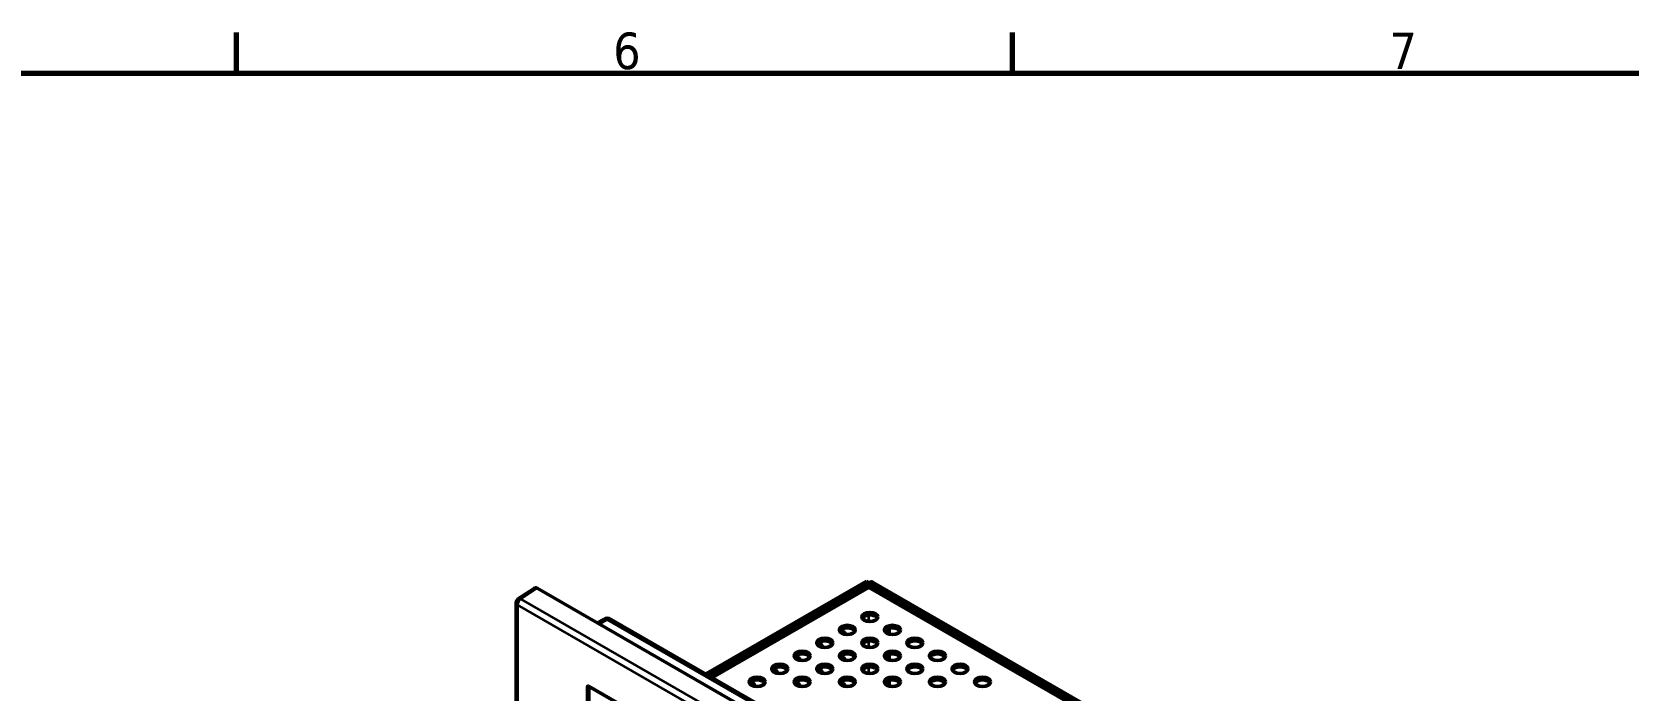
# Model space of a CAD drawing. Header units: millimetres. Extents: x -108 to 2831, y -357 to 1298.
# Drawn here: x 1045 to 1546, y 1072 to 1278 of the extents above; entities that cross this region are included whole.
import ezdxf

# ---------------------------------------------------------------- set-up
doc = ezdxf.new("R2010")
doc.units = ezdxf.units.MM
doc.header["$LTSCALE"] = 4
for name, color, linetype, lineweight in [('경계(ISO)', 7, 'Continuous', 70), ('외형선(ISO)', 7, 'Continuous', 50), ('좁은 외형선(ISO)', 7, 'Continuous', 35)]:
    doc.layers.add(name, color=color, linetype=linetype, lineweight=lineweight)
doc.styles.add('주 텍스트 (ISO)', font='')
doc.styles.get('주 텍스트 (ISO)').set_extended_font_data('Tahoma')

# ---------------------------------------------------------------- blocks, each defined once
blk = doc.blocks.new('경계 Default Border')
at = {"layer": '경계(ISO)'}
for p, q in [((371.25, 410), (371.25, 413.9)), ((445.5, 410), (445.5, 413.9))]:
    blk.add_line(p, q, dxfattribs=at)
at = {"layer": '경계(ISO)', "flags": 128}
blk.add_lwpolyline([(10, 10), (10, 410), (584, 410), (584, 10), (10, 10)], dxfattribs=at)
at = {"layer": '경계(ISO)', "char_height": 3.5, "attachment_point": 7, "style": '주 텍스트 (ISO)'}
for s, insert in [('6', (407.29, 410.33)), ('7', (481.56, 410.4))]:
    blk.add_mtext(s, dxfattribs=dict(at, insert=insert))

msp = doc.modelspace()

# ---------------------------------------------------------------- linework, layer by layer
at = {"layer": '외형선(ISO)', "color": 0}
for p, q in [((1197.92912, 1100.15619), (1203.09769, 1103.5642)), ((1534.0918, 913.34532), (1203.87165, 1103.50646)), ((1307.18059, 1105.7217), (1256.74188, 1076.67598)), ((1257.44899, 1076.26879), (1307.8877, 1105.31451)), ((1306.88963, 1103.7838), (1258.27902, 1075.79081)), ((1307.18059, 1105.7217), (1307.8877, 1105.31451)), ((1308.30385, 1105.41258), (1307.8877, 1105.17294)), ((1307.8877, 1105.31451), (1307.8877, 1103.68572)), ((1308.59481, 1104.90731), (1510.12024, 988.85653)), ((1375.00025, 1065.711), (1308.88576, 1103.7838)), ((1510.82735, 989.26373), (1309.30191, 1105.31451)), ((1197.25483, 1098.90391), (1197.25483, 856.52215)), ((1222.72413, 1092.65004), (1224.66564, 1093.76807)), ((1537.19802, 915.17203), (1227.06099, 1093.76807)), ((1313.54455, 1090.65231), (1313.54455, 1089.43387)), ((1314.25166, 1090.93798), (1314.25166, 1089.1482)), ((1313.54455, 1082.50839), (1313.54455, 1081.28996)), ((1314.25166, 1082.79407), (1314.25166, 1081.00429)), ((1219.64077, 1072.54376), (1219.64077, 1063.38723)), ((1244.88449, 1058.41565), (1219.99433, 1072.74894)), ((1220.06504, 1072.70822), (1220.06504, 1063.63155)), ((1313.54455, 1074.36448), (1313.54455, 1073.14605)), ((1314.25166, 1074.65015), (1314.25166, 1072.86037))]:
    msp.add_line(p, q, dxfattribs=at)
for centre, radius, start, end in [((1198.75483, 1098.90391), 1.5, 123.3997369, 180), ((1225.86331, 1091.68827), 2.4, 60.0640077, 119.9359923)]:
    msp.add_arc(centre, radius, start, end, dxfattribs=at)
for centre, major_axis, ratio, start_param, end_param in [((1307.8877, 1102.05063), (-0.99806, 1.73317), 0.578093116, 5.499720852, 6.283185307), ((1308.59481, 1103.27222), (-0.99806, 1.73317), 0.578093116, 5.499720852, 6.023319628), ((1307.8877, 1102.05063), (0.99806, 1.73317), 0.578093116, 0, 0.783464455), ((1309.30191, 1103.67941), (-0.99806, 1.73317), 0.578093116, 5.499720852, 6.283185307), ((1308.24125, 1093.70627), (2.5, 0), 0.575861701, 0.287899395, 2.853693259), ((1294.09912, 1085.56236), (2.5, 0), 0.575861701, 0.287899395, 2.853693259), ((1301.17018, 1089.63432), (2.5, 0), 0.575861701, 0.287899395, 2.853693259), ((1298.69531, 1087.75776), (1.24758, 2.16646), 0.578093116, 5.648419797, 6.969022422), ((1297.9882, 1088.16495), (1.24758, 2.16646), 0.578093116, 5.536559832, 5.996997277), ((1308.24125, 1085.56236), (2.5, 0), 0.575861701, 0.287899395, 2.853693259), ((1315.31232, 1089.63432), (2.5, 0), 0.575861701, 0.287899395, 2.853693259), ((1322.38339, 1085.56236), (2.5, 0), 0.575861701, 0.287899395, 2.853693259), ((1287.02805, 1081.4904), (2.5, 0), 0.575861701, 0.287899395, 2.853693259), ((1284.55318, 1079.61384), (1.24758, 2.16646), 0.578093116, 5.648419797, 6.969022422), ((1283.84607, 1080.02104), (1.24758, 2.16646), 0.578093116, 5.536559832, 5.996997277), ((1291.62424, 1083.6858), (1.24758, 2.16646), 0.578093116, 5.648419797, 6.969022422), ((1290.91714, 1084.093), (1.24758, 2.16646), 0.578093116, 5.536559832, 5.996997277), ((1301.17018, 1081.4904), (2.5, 0), 0.575861701, 0.287899395, 2.853693259), ((1298.69531, 1079.58229), (1.24758, 2.16646), 0.578093116, 5.665913762, 6.958971026), ((1297.9882, 1079.98948), (1.24758, 2.16646), 0.578093116, 5.552679451, 5.996997277), ((1315.31232, 1081.4904), (2.5, 0), 0.575861701, 0.287899395, 2.853693259), ((1329.45446, 1081.4904), (2.5, 0), 0.575861701, 0.287899395, 2.853693259), ((1279.95698, 1077.41845), (2.5, 0), 0.575861701, 0.287899395, 2.853693259), ((1277.48211, 1075.54189), (1.24758, 2.16646), 0.578093116, 5.648419797, 6.969022422), ((1276.775, 1075.94908), (1.24758, 2.16646), 0.578093116, 5.536559832, 5.996997277), ((1294.09912, 1077.41845), (2.5, 0), 0.575861701, 0.287899395, 2.853693259), ((1291.62424, 1075.51033), (1.24758, 2.16646), 0.578093116, 5.665913762, 6.958971026), ((1290.91714, 1075.91752), (1.24758, 2.16646), 0.578093116, 5.552679451, 5.996997277), ((1308.24125, 1077.41845), (2.5, 0), 0.575861701, 0.287899395, 2.853693259), ((1322.38339, 1077.41845), (2.5, 0), 0.575861701, 0.287899395, 2.853693259), ((1336.52552, 1077.41845), (2.5, 0), 0.575861701, 0.287899395, 2.853693259), ((1219.99433, 1072.34016), (-0.24952, 0.43329), 0.578093116, 5.499720852, 7.070517179), ((1272.88591, 1073.34649), (2.5, 0), 0.575861701, 0.287899395, 2.853693259), ((1270.41104, 1071.46993), (1.24758, 2.16646), 0.578093116, 5.648419797, 6.969022422), ((1269.70393, 1071.87712), (1.24758, 2.16646), 0.578093116, 5.536559832, 5.996997277), ((1287.02805, 1073.34649), (2.5, 0), 0.575861701, 0.287899395, 2.853693259), ((1284.55318, 1071.43837), (1.24758, 2.16646), 0.578093116, 5.665913762, 6.958971026), ((1283.84607, 1071.84557), (1.24758, 2.16646), 0.578093116, 5.552679451, 5.996997277), ((1301.17018, 1073.34649), (2.5, 0), 0.575861701, 0.287899395, 2.853693259), ((1298.69531, 1071.40681), (1.24758, 2.16646), 0.578093116, 5.683700028, 6.948471594), ((1297.9882, 1071.81401), (1.24758, 2.16646), 0.578093116, 5.569048458, 5.996997277), ((1315.31232, 1073.34649), (2.5, 0), 0.575861701, 0.287899395, 2.853693259), ((1329.45446, 1073.34649), (2.5, 0), 0.575861701, 0.287899395, 2.853693259), ((1343.59659, 1073.34649), (2.5, 0), 0.575861701, 0.287899395, 2.853693259)]:
    msp.add_ellipse(centre, major_axis=major_axis, ratio=ratio, start_param=start_param, end_param=end_param, dxfattribs=at)
for centre in [(1301.17018, 1090.45186), (1308.24125, 1094.52382), (1315.31232, 1090.45186), (1294.09912, 1086.37991), (1308.24125, 1086.37991), (1322.38339, 1086.37991), (1287.02805, 1082.30795), (1301.17018, 1082.30795), (1315.31232, 1082.30795), (1329.45446, 1082.30795), (1279.95698, 1078.23599), (1294.09912, 1078.23599), (1308.24125, 1078.23599), (1322.38339, 1078.23599), (1336.52552, 1078.23599), (1272.88591, 1074.16404), (1287.02805, 1074.16404), (1301.17018, 1074.16404), (1315.31232, 1074.16404), (1329.45446, 1074.16404), (1343.59659, 1074.16404)]:
    msp.add_ellipse(centre, major_axis=(2.5, 0), ratio=0.575861701, dxfattribs=at)
msp.add_rational_spline([(1203.09769, 1103.5642), (1203.30657, 1103.70193), (1203.58235, 1103.67305), (1203.87165, 1103.50646)], [0.854001148657, 0.849958789956, 0.898625073738, 1], degree=3, dxfattribs=at)
at = {"layer": '좁은 외형선(ISO)', "color": 0}
for p, q in [((1203.87165, 1103.50646), (1198.71782, 1100.10817)), ((1307.8877, 1103.68572), (1258.8632, 1075.4544)), ((1374.00218, 1065.61293), (1307.8877, 1103.68572)), ((1308.59481, 1104.90731), (1309.30191, 1105.31451)), ((1197.69417, 1098.29312), (1197.69417, 855.91136)), ((1527.54136, 908.34676), (1197.69417, 1098.29312)), ((1198.71782, 1100.10817), (1528.565, 910.16181)), ((1223.42515, 1092.24634), (1225.86331, 1093.65039)), ((1225.86331, 1093.65039), (1536.00035, 915.05435)), ((1306.47349, 1093.50583), (1306.47349, 1094.72426)), ((1307.8877, 1093.09864), (1307.8877, 1095.13146)), ((1307.8877, 1084.95472), (1307.8877, 1086.98754)), ((1306.47349, 1085.36192), (1306.47349, 1086.58035)), ((1306.47349, 1077.218), (1306.47349, 1078.43643)), ((1307.8877, 1076.81081), (1307.8877, 1078.84363)), ((1219.9957, 1072.74815), (1219.64077, 1072.54376))]:
    msp.add_line(p, q, dxfattribs=at)
for centre, major_axis, ratio, start_param, end_param in [((1198.75483, 1098.90391), (-1.5, 0), 0.575861701, 0, 0.785398163), ((1198.75483, 1098.90391), (0.74855, 1.29988), 0.578093116, 0.81837104, 2.354260782), ((1198.75483, 1098.90391), (-0.82572, 1.25228), 0.577467269, 5.465393768, 6.283185307), ((1225.86331, 1091.68827), (-1.19768, 2.0798), 0.578093116, 5.499720852, 6.283185307), ((1225.86331, 1091.68827), (1.19768, 2.0798), 0.578093116, 0, 0.783464455)]:
    msp.add_ellipse(centre, major_axis=major_axis, ratio=ratio, start_param=start_param, end_param=end_param, dxfattribs=at)

# ---------------------------------------------------------------- block references
at = {"xscale": 3.279522411000001, "yscale": 3.279522411000001, "zscale": 3.279522411000001}
msp.add_blockref('경계 Default Border', (-108.0065, -79.40255), dxfattribs=at)

doc.saveas('drawing.dxf')
